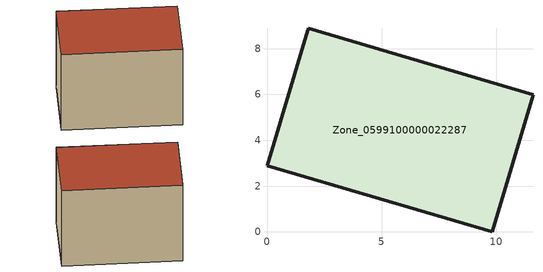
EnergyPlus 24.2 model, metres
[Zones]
Zone_0599100000022287
 floor ground (C_G): 1.8,8.89 11.6,5.99 9.83,0 0,2.89 1.78,8.8 z0.55
 wall outside (C_F): 9.83,0 11.6,5.99 1.8,8.89 1.78,8.8 0,2.89 9.83,0 z0.55:8.37
 roof outside (C_R): 11.6,5.99 1.8,8.89 1.78,8.8 0,2.89 9.83,0 z8.37
[BUILDING]
Pand.0599100000022287: North Axis=0; Terrain=City; Loads Convergence Tolerance Value=0.04; Temperature Convergence Tolerance Value=0.4; Solar Distribution=FullExterior; Maximum Number of Warmup Days=25; Minimum Number of Warmup Days=1
[Site:Location]
Rotterdam.The.Hague.AP_ZH_NLD Design_Conditions: Latitude=51.96; Longitude=4.45; Time Zone=1; Elevation=-4.5
[SITE:GROUNDTEMPERATURE:BUILDINGSURFACE]
18, 18, 18, 18, 18, 18, 18, 18, 18, 18, 18, 18
[MATERIAL] Thermal Absorptance=0.9; Solar Absorptance=0.7; Visible Absorptance=0.7
Name | Roughness | Thickness | Conductivity | Density | Specific Heat
G.TC.1965-1974 | MediumSmooth | 0.15 | 0.882353 | 540 | 1210
F.TC.1965-1974 | Rough | 0.3 | 0.697674 | 1920 | 840
R.TC.1965-1974 | MediumRough | 0.2 | 0.232558 | 1500 | 1000
[CONSTRUCTION]
C_G: G.TC.1965-1974
C_F: F.TC.1965-1974
C_R: R.TC.1965-1974
[ZONE]
Zone_0599100000022287: Type=1; Multiplier=1; Ceiling Height=Autocalculate; Volume=Autocalculate; Floor Area=autocalculate; Part of Total Floor Area=Yes
[ZONEINFILTRATION:DESIGNFLOWRATE]
Infil_Zone_0599100000022287: Zone or ZoneList or Space or SpaceList=Zone_0599100000022287; Schedule=AlwaysOn; Design Flow Rate Calculation Method=Flow/Area; Flow Rate per Floor Area=0.003; Constant Term Coefficient=1; Temperature Term Coefficient=0; Velocity Term Coefficient=0; Velocity Squared Term Coefficient=0
[HVACTEMPLATE:ZONE:IDEALLOADSAIRSYSTEM]
Zone_0599100000022287: Maximum Heating Supply Air Temperature=50; Minimum Cooling Supply Air Temperature=13; Maximum Heating Supply Air Humidity Ratio=0.0156; Minimum Cooling Supply Air Humidity Ratio=0.0077; Heating Limit=NoLimit; Cooling Limit=NoLimit; Dehumidification Control Type=ConstantSensibleHeatRatio; Cooling Sensible Heat Ratio=0.7; Dehumidification Setpoint=60; Humidification Control Type=None; Humidification Setpoint=30; Outdoor Air Method=None; Outdoor Air Flow Rate per Person=0.00944; Outdoor Air Flow Rate per Zone Floor Area=0; Outdoor Air Flow Rate per Zone=0; Demand Controlled Ventilation Type=None; Outdoor Air Economizer Type=NoEconomizer; Heat Recovery Type=None; Sensible Heat Recovery Effectiveness=0.7; Latent Heat Recovery Effectiveness=0.65
[ZONECONTROL:THERMOSTAT]
ThermostatControl_Zone_0599100000022287: Zone or ZoneList=Zone_0599100000022287; Control Type Schedule=DualSetpointControlType; Control 1=Thermostat_Zone_0599100000022287; Temperature Difference Between Cutout And Setpoint=0
[THERMOSTATSETPOINT:DUALSETPOINT]
Thermostat_Zone_0599100000022287: Heating Setpoint Temperature Schedule=HeatingSetpoint_Zone_0599100000022287; Cooling Setpoint Temperature Schedule=CoolingSetpoint_Zone_0599100000022287
[SCHEDULE:COMPACT]
HeatingSetpoint_Zone_0599100000022287: Through: 12/31, For: AllDays, Until: 24:00, 21
CoolingSetpoint_Zone_0599100000022287: Through: 12/31, For: AllDays, Until: 24:00, 24
DualSetpointControlType: Through: 12/31, For: AllDays, Until: 24:00, 4
AlwaysOn: Through: 12/31, For: AllDays, Until: 24:00, 1
